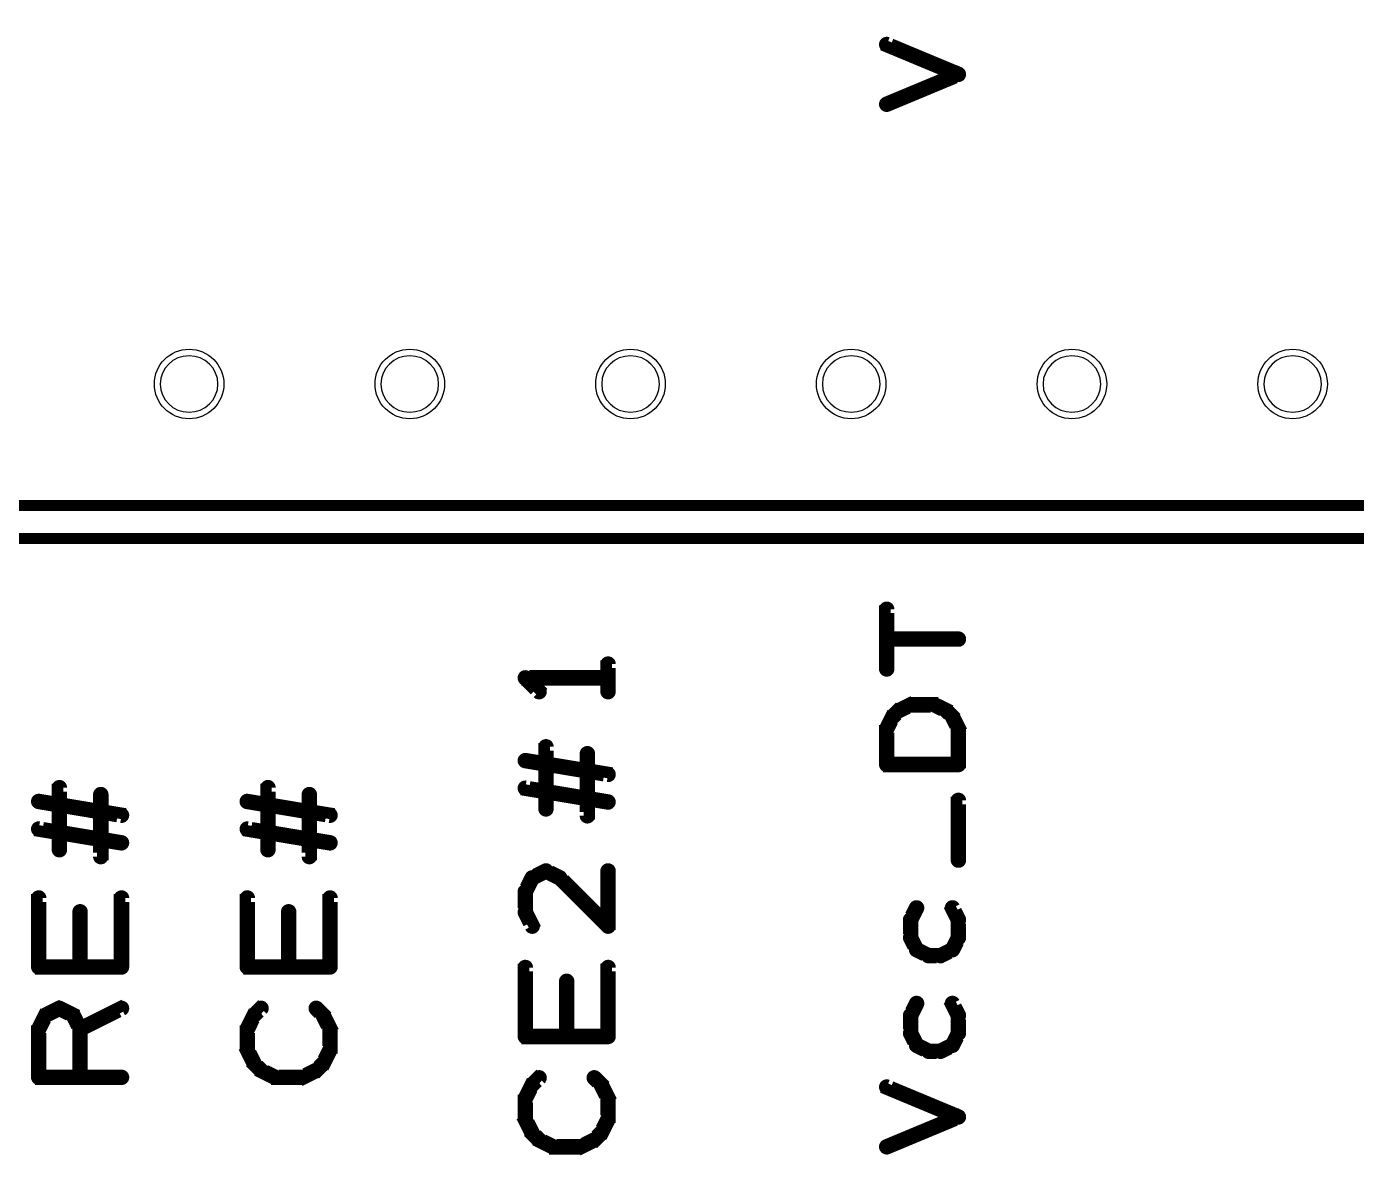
# Model space of a CAD drawing. Extents: x 1.5 to 98, y 12 to 104.4.
# Drawn here: x 51.47 to 66.77, y 34.27 to 47.29 of the extents above; entities that cross this region are included whole.
import ezdxf

# ---------------------------------------------------------------- set-up
doc = ezdxf.new("R2010")
doc.units = 0
doc.layers.get('0').update_dxf_attribs({"linetype": 'CONTINUOUS'})
for name, color, linetype in [('_DRILL', 251, 'CONTINUOUS'), ('BOTTOM_SOLDER_MASK', 6, 'CONTINUOUS'), ('DOCUMENTATION1', 3, 'CONTINUOUS'), ('TOP_SILKSCREEN', 1, 'CONTINUOUS'), ('TOP_SOLDER_MASK', 2, 'CONTINUOUS')]:
    doc.layers.add(name, color=color, linetype=linetype)

# ---------------------------------------------------------------- blocks, each defined once
blk = doc.blocks.new('STYLE1')
at = {"const_width": 0.6}
blk.add_lwpolyline([(-0.3, 0, 1), (0.3, 0, 1)], format="xyb", close=True, dxfattribs=at)
blk = doc.blocks.new('_HOLE')
blk.add_circle((0, 0), 0.5)

msp = doc.modelspace()

# ---------------------------------------------------------------- linework, layer by layer
at = {"layer": 'DOCUMENTATION1', "color": 94}
msp.add_lwpolyline([(95.5675, 41.402, 0.127, 0.127, 0), (33.9725, 41.402, 0, 0, 0), (33.9725, 41.402, 0.0635, 0.0635, 0), (33.9725, 41.4338, 0.0635, 0.0635, 1), (33.9725, 41.3702, 0, 0, 0), (33.9407, 41.402, 0.0635, 0.0635, 1), (34.0043, 41.402, 0, 0, 0), (33.9725, 41.402, 0, 0, 0), (33.9725, 41.402, 0.127, 0.127, 0), (33.9725, 60.198, 0.127, 0.127, 0), (33.9725, 60.198, 0, 0, 0), (33.9725, 60.198, 0.0635, 0.0635, 0), (34.0043, 60.198, 0.0635, 0.0635, 1), (33.9407, 60.198, 0, 0, 0), (33.9725, 60.2298, 0.0635, 0.0635, 1), (33.9725, 60.1662, 0, 0, 0), (33.9725, 60.198, 0, 0, 0), (33.9725, 60.198, 0.127, 0.127, 0), (95.5675, 60.198, 0, 0, 0)], format="xyseb", dxfattribs=at)
at = {"layer": 'TOP_SILKSCREEN', "color": 135}
for points in [[(62.1766, 46.7027, 0.0889, 0.0889, 1), (62.2108, 46.7849, 0, 0, 0), (62.1937, 46.7438, 0, 0, 0), (62.1937, 46.7438, 0.1778, 0.1778, 0), (61.3687, 47.0875, 0.1778, 0.1778, 0), (61.3687, 47.0875, 0, 0, 0), (61.3687, 47.0875, 0.0889, 0.0889, 0), (61.3858, 47.1286, 0.0889, 0.0889, 1), (61.3516, 47.0464, 0, 0, 0)], [(61.3516, 46.4411, 0.0889, 0.0889, 1), (61.3858, 46.3589, 0, 0, 0), (61.3687, 46.4, 0, 0, 0), (61.3687, 46.4, 0.1778, 0.1778, 0), (62.1937, 46.7438, 0.1778, 0.1778, 0), (62.1937, 46.7438, 0, 0, 0), (62.1937, 46.7438, 0.0889, 0.0889, 0), (62.2108, 46.7027, 0.0889, 0.0889, 1), (62.1766, 46.7849, 0, 0, 0)], [(95.1865, 41.783, 0.127, 0.127, 0), (34.3535, 41.783, 0, 0, 0)], [(61.3242, 39.9, 0.0889, 0.0889, 1), (61.4132, 39.9, 0, 0, 0), (61.3687, 39.9, 0, 0, 0), (61.3687, 39.9, 0.1778, 0.1778, 0), (61.3687, 40.5875, 0.1778, 0.1778, 0), (61.3687, 40.5875, 0, 0, 0), (61.3687, 40.5875, 0.0889, 0.0889, 0), (61.4132, 40.5875, 0.0889, 0.0889, 1), (61.3242, 40.5875, 0, 0, 0)], [(62.1937, 40.1993, 0.0889, 0.0889, 1), (62.1937, 40.2883, 0, 0, 0), (62.1937, 40.2438, 0, 0, 0), (62.1937, 40.2438, 0.1778, 0.1778, 0), (61.3687, 40.2438, 0.1778, 0.1778, 0), (61.3687, 40.2438, 0, 0, 0), (61.3687, 40.2438, 0.0889, 0.0889, 0), (61.3687, 40.2883, 0.0889, 0.0889, 1), (61.3687, 40.1993, 0, 0, 0)], [(58.1174, 39.6388, 0.0889, 0.0889, 1), (58.2064, 39.6388, 0, 0, 0), (58.1619, 39.6388, 0, 0, 0), (58.1619, 39.6388, 0.1778, 0.1778, 0), (58.1619, 39.9563, 0.1778, 0.1778, 0), (58.1619, 39.9563, 0, 0, 0), (58.1619, 39.9563, 0.0889, 0.0889, 0), (58.2064, 39.9563, 0.0889, 0.0889, 1), (58.1174, 39.9563, 0, 0, 0)], [(58.1619, 39.753, 0.0889, 0.0889, 1), (58.1619, 39.842, 0, 0, 0), (58.1619, 39.7975, 0, 0, 0), (58.1619, 39.7975, 0.1778, 0.1778, 0), (57.2094, 39.7975, 0.1778, 0.1778, 0), (57.2094, 39.7975, 0, 0, 0), (57.2094, 39.7975, 0.0889, 0.0889, 0), (57.2094, 39.842, 0.0889, 0.0889, 1), (57.2094, 39.753, 0, 0, 0)], [(57.2409, 39.829, 0.0889, 0.0889, 1), (57.1779, 39.766, 0, 0, 0), (57.2094, 39.7975, 0, 0, 0), (57.2094, 39.7975, 0.1778, 0.1778, 0), (57.3681, 39.6388, 0.1778, 0.1778, 0), (57.3681, 39.6388, 0, 0, 0), (57.3681, 39.6388, 0.0889, 0.0889, 0), (57.3366, 39.6073, 0.0889, 0.0889, 1), (57.3996, 39.6703, 0, 0, 0)], [(61.406, 39.3815, 0.0889, 0.0889, 1), (61.469, 39.3185, 0, 0, 0), (61.4375, 39.35, 0, 0, 0), (61.4375, 39.35, 0.1778, 0.1778, 0), (61.5062, 39.4188, 0.1778, 0.1778, 0), (61.5062, 39.4188, 0, 0, 0), (61.5062, 39.4188, 0.0889, 0.0889, 0), (61.5377, 39.3873, 0.0889, 0.0889, 1), (61.4747, 39.4503, 0, 0, 0)], [(61.4863, 39.4586, 0.0889, 0.0889, 1), (61.5261, 39.379, 0, 0, 0), (61.5062, 39.4188, 0, 0, 0), (61.5062, 39.4188, 0.1778, 0.1778, 0), (61.6437, 39.4875, 0.1778, 0.1778, 0), (61.6437, 39.4875, 0, 0, 0), (61.6437, 39.4875, 0.0889, 0.0889, 0), (61.6636, 39.4477, 0.0889, 0.0889, 1), (61.6238, 39.5273, 0, 0, 0)], [(61.6437, 39.532, 0.0889, 0.0889, 1), (61.6437, 39.443, 0, 0, 0), (61.6437, 39.4875, 0, 0, 0), (61.6437, 39.4875, 0.1778, 0.1778, 0), (61.9187, 39.4875, 0.1778, 0.1778, 0), (61.9187, 39.4875, 0, 0, 0), (61.9187, 39.4875, 0.0889, 0.0889, 0), (61.9187, 39.443, 0.0889, 0.0889, 1), (61.9187, 39.532, 0, 0, 0)], [(61.9386, 39.5273, 0.0889, 0.0889, 1), (61.8988, 39.4477, 0, 0, 0), (61.9187, 39.4875, 0, 0, 0), (61.9187, 39.4875, 0.1778, 0.1778, 0), (62.0562, 39.4188, 0.1778, 0.1778, 0), (62.0562, 39.4188, 0, 0, 0), (62.0562, 39.4188, 0.0889, 0.0889, 0), (62.0363, 39.379, 0.0889, 0.0889, 1), (62.0761, 39.4586, 0, 0, 0)], [(62.0877, 39.4503, 0.0889, 0.0889, 1), (62.0247, 39.3873, 0, 0, 0), (62.0562, 39.4188, 0, 0, 0), (62.0562, 39.4188, 0.1778, 0.1778, 0), (62.125, 39.35, 0.1778, 0.1778, 0), (62.125, 39.35, 0, 0, 0), (62.125, 39.35, 0.0889, 0.0889, 0), (62.0935, 39.3185, 0.0889, 0.0889, 1), (62.1565, 39.3815, 0, 0, 0)], [(61.3289, 39.2324, 0.0889, 0.0889, 1), (61.4085, 39.1926, 0, 0, 0), (61.3687, 39.2125, 0, 0, 0), (61.3687, 39.2125, 0.1778, 0.1778, 0), (61.4375, 39.35, 0.1778, 0.1778, 0), (61.4375, 39.35, 0, 0, 0), (61.4375, 39.35, 0.0889, 0.0889, 0), (61.4773, 39.3301, 0.0889, 0.0889, 1), (61.3977, 39.3699, 0, 0, 0)], [(61.3242, 38.8, 0.0889, 0.0889, 1), (61.4132, 38.8, 0, 0, 0), (61.3687, 38.8, 0, 0, 0), (61.3687, 38.8, 0.1778, 0.1778, 0), (61.3687, 39.2125, 0.1778, 0.1778, 0), (61.3687, 39.2125, 0, 0, 0), (61.3687, 39.2125, 0.0889, 0.0889, 0), (61.4132, 39.2125, 0.0889, 0.0889, 1), (61.3242, 39.2125, 0, 0, 0)], [(62.1648, 39.3699, 0.0889, 0.0889, 1), (62.0852, 39.3301, 0, 0, 0), (62.125, 39.35, 0, 0, 0), (62.125, 39.35, 0.1778, 0.1778, 0), (62.1937, 39.2125, 0.1778, 0.1778, 0), (62.1937, 39.2125, 0, 0, 0), (62.1937, 39.2125, 0.0889, 0.0889, 0), (62.1539, 39.1926, 0.0889, 0.0889, 1), (62.2335, 39.2324, 0, 0, 0)], [(62.2382, 39.2125, 0.0889, 0.0889, 1), (62.1492, 39.2125, 0, 0, 0), (62.1937, 39.2125, 0, 0, 0), (62.1937, 39.2125, 0.1778, 0.1778, 0), (62.1937, 38.8, 0.1778, 0.1778, 0), (62.1937, 38.8, 0, 0, 0), (62.1937, 38.8, 0.0889, 0.0889, 0), (62.1492, 38.8, 0.0889, 0.0889, 1), (62.2382, 38.8, 0, 0, 0)], [(57.403, 38.2894, 0.0889, 0.0889, 1), (57.492, 38.2894, 0, 0, 0), (57.4475, 38.2894, 0, 0, 0), (57.4475, 38.2894, 0.1778, 0.1778, 0), (57.4475, 39.0038, 0.1778, 0.1778, 0), (57.4475, 39.0038, 0, 0, 0), (57.4475, 39.0038, 0.0889, 0.0889, 0), (57.492, 39.0038, 0.0889, 0.0889, 1), (57.403, 39.0038, 0, 0, 0)], [(57.9682, 38.9244, 0.0889, 0.0889, 1), (57.8792, 38.9244, 0, 0, 0), (57.9237, 38.9244, 0, 0, 0), (57.9237, 38.9244, 0.1778, 0.1778, 0), (57.9237, 38.21, 0.1778, 0.1778, 0), (57.9237, 38.21, 0, 0, 0), (57.9237, 38.21, 0.0889, 0.0889, 0), (57.8792, 38.21, 0.0889, 0.0889, 1), (57.9682, 38.21, 0, 0, 0)], [(57.2167, 38.8889, 0.0889, 0.0889, 1), (57.2021, 38.8011, 0, 0, 0), (57.2094, 38.845, 0, 0, 0), (57.2094, 38.845, 0.1778, 0.1778, 0), (58.1619, 38.6863, 0.1778, 0.1778, 0), (58.1619, 38.6863, 0, 0, 0), (58.1619, 38.6863, 0.0889, 0.0889, 0), (58.1546, 38.6424, 0.0889, 0.0889, 1), (58.1692, 38.7302, 0, 0, 0)], [(62.1937, 38.7555, 0.0889, 0.0889, 1), (62.1937, 38.8445, 0, 0, 0), (62.1937, 38.8, 0, 0, 0), (62.1937, 38.8, 0.1778, 0.1778, 0), (61.3687, 38.8, 0.1778, 0.1778, 0), (61.3687, 38.8, 0, 0, 0), (61.3687, 38.8, 0.0889, 0.0889, 0), (61.3687, 38.8445, 0.0889, 0.0889, 1), (61.3687, 38.7555, 0, 0, 0)], [(51.803, 37.8194, 0.0889, 0.0889, 1), (51.892, 37.8194, 0, 0, 0), (51.8475, 37.8194, 0, 0, 0), (51.8475, 37.8194, 0.1778, 0.1778, 0), (51.8475, 38.5338, 0.1778, 0.1778, 0), (51.8475, 38.5338, 0, 0, 0), (51.8475, 38.5338, 0.0889, 0.0889, 0), (51.892, 38.5338, 0.0889, 0.0889, 1), (51.803, 38.5338, 0, 0, 0)], [(52.3682, 38.4544, 0.0889, 0.0889, 1), (52.2792, 38.4544, 0, 0, 0), (52.3237, 38.4544, 0, 0, 0), (52.3237, 38.4544, 0.1778, 0.1778, 0), (52.3237, 37.74, 0.1778, 0.1778, 0), (52.3237, 37.74, 0, 0, 0), (52.3237, 37.74, 0.0889, 0.0889, 0), (52.2792, 37.74, 0.0889, 0.0889, 1), (52.3682, 37.74, 0, 0, 0)], [(54.203, 37.8194, 0.0889, 0.0889, 1), (54.292, 37.8194, 0, 0, 0), (54.2475, 37.8194, 0, 0, 0), (54.2475, 37.8194, 0.1778, 0.1778, 0), (54.2475, 38.5338, 0.1778, 0.1778, 0), (54.2475, 38.5338, 0, 0, 0), (54.2475, 38.5338, 0.0889, 0.0889, 0), (54.292, 38.5338, 0.0889, 0.0889, 1), (54.203, 38.5338, 0, 0, 0)], [(54.7682, 38.4544, 0.0889, 0.0889, 1), (54.6792, 38.4544, 0, 0, 0), (54.7237, 38.4544, 0, 0, 0), (54.7237, 38.4544, 0.1778, 0.1778, 0), (54.7237, 37.74, 0.1778, 0.1778, 0), (54.7237, 37.74, 0, 0, 0), (54.7237, 37.74, 0.0889, 0.0889, 0), (54.6792, 37.74, 0.0889, 0.0889, 1), (54.7682, 37.74, 0, 0, 0)], [(58.1546, 38.3249, 0.0889, 0.0889, 1), (58.1692, 38.4127, 0, 0, 0), (58.1619, 38.3688, 0, 0, 0), (58.1619, 38.3688, 0.1778, 0.1778, 0), (57.2094, 38.5275, 0.1778, 0.1778, 0), (57.2094, 38.5275, 0, 0, 0), (57.2094, 38.5275, 0.0889, 0.0889, 0), (57.2167, 38.5714, 0.0889, 0.0889, 1), (57.2021, 38.4836, 0, 0, 0)], [(51.6167, 38.4189, 0.0889, 0.0889, 1), (51.6021, 38.3311, 0, 0, 0), (51.6094, 38.375, 0, 0, 0), (51.6094, 38.375, 0.1778, 0.1778, 0), (52.5619, 38.2163, 0.1778, 0.1778, 0), (52.5619, 38.2163, 0, 0, 0), (52.5619, 38.2163, 0.0889, 0.0889, 0), (52.5546, 38.1724, 0.0889, 0.0889, 1), (52.5692, 38.2602, 0, 0, 0)], [(54.0167, 38.4189, 0.0889, 0.0889, 1), (54.0021, 38.3311, 0, 0, 0), (54.0094, 38.375, 0, 0, 0), (54.0094, 38.375, 0.1778, 0.1778, 0), (54.9619, 38.2163, 0.1778, 0.1778, 0), (54.9619, 38.2163, 0, 0, 0), (54.9619, 38.2163, 0.0889, 0.0889, 0), (54.9546, 38.1724, 0.0889, 0.0889, 1), (54.9692, 38.2602, 0, 0, 0)], [(62.1492, 37.7, 0.0889, 0.0889, 1), (62.2382, 37.7, 0, 0, 0), (62.1937, 37.7, 0, 0, 0), (62.1937, 37.7, 0.1778, 0.1778, 0), (62.1937, 38.3875, 0.1778, 0.1778, 0), (62.1937, 38.3875, 0, 0, 0), (62.1937, 38.3875, 0.0889, 0.0889, 0), (62.2382, 38.3875, 0.0889, 0.0889, 1), (62.1492, 38.3875, 0, 0, 0)], [(52.5546, 37.8549, 0.0889, 0.0889, 1), (52.5692, 37.9427, 0, 0, 0), (52.5619, 37.8988, 0, 0, 0), (52.5619, 37.8988, 0.1778, 0.1778, 0), (51.6094, 38.0575, 0.1778, 0.1778, 0), (51.6094, 38.0575, 0, 0, 0), (51.6094, 38.0575, 0.0889, 0.0889, 0), (51.6167, 38.1014, 0.0889, 0.0889, 1), (51.6021, 38.0136, 0, 0, 0)], [(54.9546, 37.8549, 0.0889, 0.0889, 1), (54.9692, 37.9427, 0, 0, 0), (54.9619, 37.8988, 0, 0, 0), (54.9619, 37.8988, 0.1778, 0.1778, 0), (54.0094, 38.0575, 0.1778, 0.1778, 0), (54.0094, 38.0575, 0, 0, 0), (54.0094, 38.0575, 0.0889, 0.0889, 0), (54.0167, 38.1014, 0.0889, 0.0889, 1), (54.0021, 38.0136, 0, 0, 0)], [(57.4674, 37.5352, 0.0889, 0.0889, 1), (57.4276, 37.6148, 0, 0, 0), (57.4475, 37.575, 0, 0, 0), (57.4475, 37.575, 0.1778, 0.1778, 0), (57.2887, 37.4956, 0.1778, 0.1778, 0), (57.2887, 37.4956, 0, 0, 0), (57.2887, 37.4956, 0.0889, 0.0889, 0), (57.2688, 37.5354, 0.0889, 0.0889, 1), (57.3086, 37.4558, 0, 0, 0)], [(57.5863, 37.4558, 0.0889, 0.0889, 1), (57.6261, 37.5354, 0, 0, 0), (57.6062, 37.4956, 0, 0, 0), (57.6062, 37.4956, 0.1778, 0.1778, 0), (57.4475, 37.575, 0.1778, 0.1778, 0), (57.4475, 37.575, 0, 0, 0), (57.4475, 37.575, 0.0889, 0.0889, 0), (57.4674, 37.6148, 0.0889, 0.0889, 1), (57.4276, 37.5352, 0, 0, 0)], [(58.2064, 37.575, 0.0889, 0.0889, 1), (58.1174, 37.575, 0, 0, 0), (58.1619, 37.575, 0, 0, 0), (58.1619, 37.575, 0.1778, 0.1778, 0), (58.1619, 36.94, 0.1778, 0.1778, 0), (58.1619, 36.94, 0, 0, 0), (58.1619, 36.94, 0.0889, 0.0889, 0), (58.1174, 36.94, 0.0889, 0.0889, 1), (58.2064, 36.94, 0, 0, 0)], [(57.3285, 37.4757, 0.0889, 0.0889, 1), (57.2489, 37.5155, 0, 0, 0), (57.2887, 37.4956, 0, 0, 0), (57.2887, 37.4956, 0.1778, 0.1778, 0), (57.2094, 37.3369, 0.1778, 0.1778, 0), (57.2094, 37.3369, 0, 0, 0), (57.2094, 37.3369, 0.0889, 0.0889, 0), (57.1696, 37.3568, 0.0889, 0.0889, 1), (57.2492, 37.317, 0, 0, 0)], [(58.1304, 36.9085, 0.0889, 0.0889, 1), (58.1934, 36.9715, 0, 0, 0), (58.1619, 36.94, 0, 0, 0), (58.1619, 36.94, 0.1778, 0.1778, 0), (57.6062, 37.4956, 0.1778, 0.1778, 0), (57.6062, 37.4956, 0, 0, 0), (57.6062, 37.4956, 0.0889, 0.0889, 0), (57.6377, 37.5271, 0.0889, 0.0889, 1), (57.5747, 37.4641, 0, 0, 0)], [(51.5649, 36.47, 0.0889, 0.0889, 1), (51.6539, 36.47, 0, 0, 0), (51.6094, 36.47, 0, 0, 0), (51.6094, 36.47, 0.1778, 0.1778, 0), (51.6094, 37.2638, 0.1778, 0.1778, 0), (51.6094, 37.2638, 0, 0, 0), (51.6094, 37.2638, 0.0889, 0.0889, 0), (51.6539, 37.2638, 0.0889, 0.0889, 1), (51.5649, 37.2638, 0, 0, 0)], [(52.5174, 36.47, 0.0889, 0.0889, 1), (52.6064, 36.47, 0, 0, 0), (52.5619, 36.47, 0, 0, 0), (52.5619, 36.47, 0.1778, 0.1778, 0), (52.5619, 37.2638, 0.1778, 0.1778, 0), (52.5619, 37.2638, 0, 0, 0), (52.5619, 37.2638, 0.0889, 0.0889, 0), (52.6064, 37.2638, 0.0889, 0.0889, 1), (52.5174, 37.2638, 0, 0, 0)], [(53.9649, 36.47, 0.0889, 0.0889, 1), (54.0539, 36.47, 0, 0, 0), (54.0094, 36.47, 0, 0, 0), (54.0094, 36.47, 0.1778, 0.1778, 0), (54.0094, 37.2638, 0.1778, 0.1778, 0), (54.0094, 37.2638, 0, 0, 0), (54.0094, 37.2638, 0.0889, 0.0889, 0), (54.0539, 37.2638, 0.0889, 0.0889, 1), (53.9649, 37.2638, 0, 0, 0)], [(54.9174, 36.47, 0.0889, 0.0889, 1), (55.0064, 36.47, 0, 0, 0), (54.9619, 36.47, 0, 0, 0), (54.9619, 36.47, 0.1778, 0.1778, 0), (54.9619, 37.2638, 0.1778, 0.1778, 0), (54.9619, 37.2638, 0, 0, 0), (54.9619, 37.2638, 0.0889, 0.0889, 0), (55.0064, 37.2638, 0.0889, 0.0889, 1), (54.9174, 37.2638, 0, 0, 0)], [(57.2539, 37.3369, 0.0889, 0.0889, 1), (57.1649, 37.3369, 0, 0, 0), (57.2094, 37.3369, 0, 0, 0), (57.2094, 37.3369, 0.1778, 0.1778, 0), (57.2094, 37.0988, 0.1778, 0.1778, 0), (57.2094, 37.0988, 0, 0, 0), (57.2094, 37.0988, 0.0889, 0.0889, 0), (57.1649, 37.0988, 0.0889, 0.0889, 1), (57.2539, 37.0988, 0, 0, 0)], [(52.1301, 37.105, 0.0889, 0.0889, 1), (52.0411, 37.105, 0, 0, 0), (52.0856, 37.105, 0, 0, 0), (52.0856, 37.105, 0.1778, 0.1778, 0), (52.0856, 36.47, 0.1778, 0.1778, 0), (52.0856, 36.47, 0, 0, 0), (52.0856, 36.47, 0.0889, 0.0889, 0), (52.0411, 36.47, 0.0889, 0.0889, 1), (52.1301, 36.47, 0, 0, 0)], [(54.5301, 37.105, 0.0889, 0.0889, 1), (54.4411, 37.105, 0, 0, 0), (54.4856, 37.105, 0, 0, 0), (54.4856, 37.105, 0.1778, 0.1778, 0), (54.4856, 36.47, 0.1778, 0.1778, 0), (54.4856, 36.47, 0, 0, 0), (54.4856, 36.47, 0.0889, 0.0889, 0), (54.4411, 36.47, 0.0889, 0.0889, 1), (54.5301, 36.47, 0, 0, 0)], [(57.2492, 37.1187, 0.0889, 0.0889, 1), (57.1696, 37.0789, 0, 0, 0), (57.2094, 37.0988, 0, 0, 0), (57.2094, 37.0988, 0.1778, 0.1778, 0), (57.2887, 36.94, 0.1778, 0.1778, 0), (57.2887, 36.94, 0, 0, 0), (57.2887, 36.94, 0.0889, 0.0889, 0), (57.2489, 36.9201, 0.0889, 0.0889, 1), (57.3285, 36.9599, 0, 0, 0)], [(61.7523, 37.1301, 0.0889, 0.0889, 1), (61.6727, 37.1699, 0, 0, 0), (61.7125, 37.15, 0, 0, 0), (61.7125, 37.15, 0.1778, 0.1778, 0), (61.6437, 37.0125, 0.1778, 0.1778, 0), (61.6437, 37.0125, 0, 0, 0), (61.6437, 37.0125, 0.0889, 0.0889, 0), (61.6039, 37.0324, 0.0889, 0.0889, 1), (61.6835, 36.9926, 0, 0, 0)], [(62.1539, 36.9926, 0.0889, 0.0889, 1), (62.2335, 37.0324, 0, 0, 0), (62.1937, 37.0125, 0, 0, 0), (62.1937, 37.0125, 0.1778, 0.1778, 0), (62.125, 37.15, 0.1778, 0.1778, 0), (62.125, 37.15, 0, 0, 0), (62.125, 37.15, 0.0889, 0.0889, 0), (62.1648, 37.1699, 0.0889, 0.0889, 1), (62.0852, 37.1301, 0, 0, 0)], [(61.6882, 37.0125, 0.0889, 0.0889, 1), (61.5992, 37.0125, 0, 0, 0), (61.6437, 37.0125, 0, 0, 0), (61.6437, 37.0125, 0.1778, 0.1778, 0), (61.6437, 36.8063, 0.1778, 0.1778, 0), (61.6437, 36.8063, 0, 0, 0), (61.6437, 36.8063, 0.0889, 0.0889, 0), (61.5992, 36.8063, 0.0889, 0.0889, 1), (61.6882, 36.8063, 0, 0, 0)], [(62.1492, 36.8063, 0.0889, 0.0889, 1), (62.2382, 36.8063, 0, 0, 0), (62.1937, 36.8063, 0, 0, 0), (62.1937, 36.8063, 0.1778, 0.1778, 0), (62.1937, 37.0125, 0.1778, 0.1778, 0), (62.1937, 37.0125, 0, 0, 0), (62.1937, 37.0125, 0.0889, 0.0889, 0), (62.2382, 37.0125, 0.0889, 0.0889, 1), (62.1492, 37.0125, 0, 0, 0)], [(61.6835, 36.8262, 0.0889, 0.0889, 1), (61.6039, 36.7864, 0, 0, 0), (61.6437, 36.8063, 0, 0, 0), (61.6437, 36.8063, 0.1778, 0.1778, 0), (61.7125, 36.6688, 0.1778, 0.1778, 0), (61.7125, 36.6688, 0, 0, 0), (61.7125, 36.6688, 0.0889, 0.0889, 0), (61.6727, 36.6489, 0.0889, 0.0889, 1), (61.7523, 36.6887, 0, 0, 0)], [(62.0852, 36.6887, 0.0889, 0.0889, 1), (62.1648, 36.6489, 0, 0, 0), (62.125, 36.6688, 0, 0, 0), (62.125, 36.6688, 0.1778, 0.1778, 0), (62.1937, 36.8063, 0.1778, 0.1778, 0), (62.1937, 36.8063, 0, 0, 0), (62.1937, 36.8063, 0.0889, 0.0889, 0), (62.2335, 36.7864, 0.0889, 0.0889, 1), (62.1539, 36.8262, 0, 0, 0)], [(61.7324, 36.7086, 0.0889, 0.0889, 1), (61.6926, 36.629, 0, 0, 0), (61.7125, 36.6688, 0, 0, 0), (61.7125, 36.6688, 0.1778, 0.1778, 0), (61.85, 36.6, 0.1778, 0.1778, 0), (61.85, 36.6, 0, 0, 0), (61.85, 36.6, 0.0889, 0.0889, 0), (61.8301, 36.5602, 0.0889, 0.0889, 1), (61.8699, 36.6398, 0, 0, 0)], [(61.85, 36.6445, 0.0889, 0.0889, 1), (61.85, 36.5555, 0, 0, 0), (61.85, 36.6, 0, 0, 0), (61.85, 36.6, 0.1778, 0.1778, 0), (61.9875, 36.6, 0.1778, 0.1778, 0), (61.9875, 36.6, 0, 0, 0), (61.9875, 36.6, 0.0889, 0.0889, 0), (61.9875, 36.5555, 0.0889, 0.0889, 1), (61.9875, 36.6445, 0, 0, 0)], [(61.9676, 36.6398, 0.0889, 0.0889, 1), (62.0074, 36.5602, 0, 0, 0), (61.9875, 36.6, 0, 0, 0), (61.9875, 36.6, 0.1778, 0.1778, 0), (62.125, 36.6688, 0.1778, 0.1778, 0), (62.125, 36.6688, 0, 0, 0), (62.125, 36.6688, 0.0889, 0.0889, 0), (62.1449, 36.629, 0.0889, 0.0889, 1), (62.1051, 36.7086, 0, 0, 0)], [(52.5619, 36.4255, 0.0889, 0.0889, 1), (52.5619, 36.5145, 0, 0, 0), (52.5619, 36.47, 0, 0, 0), (52.5619, 36.47, 0.1778, 0.1778, 0), (51.6094, 36.47, 0.1778, 0.1778, 0), (51.6094, 36.47, 0, 0, 0), (51.6094, 36.47, 0.0889, 0.0889, 0), (51.6094, 36.5145, 0.0889, 0.0889, 1), (51.6094, 36.4255, 0, 0, 0)], [(54.9619, 36.4255, 0.0889, 0.0889, 1), (54.9619, 36.5145, 0, 0, 0), (54.9619, 36.47, 0, 0, 0), (54.9619, 36.47, 0.1778, 0.1778, 0), (54.0094, 36.47, 0.1778, 0.1778, 0), (54.0094, 36.47, 0, 0, 0), (54.0094, 36.47, 0.0889, 0.0889, 0), (54.0094, 36.5145, 0.0889, 0.0889, 1), (54.0094, 36.4255, 0, 0, 0)], [(57.1649, 35.67, 0.0889, 0.0889, 1), (57.2539, 35.67, 0, 0, 0), (57.2094, 35.67, 0, 0, 0), (57.2094, 35.67, 0.1778, 0.1778, 0), (57.2094, 36.4638, 0.1778, 0.1778, 0), (57.2094, 36.4638, 0, 0, 0), (57.2094, 36.4638, 0.0889, 0.0889, 0), (57.2539, 36.4638, 0.0889, 0.0889, 1), (57.1649, 36.4638, 0, 0, 0)], [(58.1174, 35.67, 0.0889, 0.0889, 1), (58.2064, 35.67, 0, 0, 0), (58.1619, 35.67, 0, 0, 0), (58.1619, 35.67, 0.1778, 0.1778, 0), (58.1619, 36.4638, 0.1778, 0.1778, 0), (58.1619, 36.4638, 0, 0, 0), (58.1619, 36.4638, 0.0889, 0.0889, 0), (58.2064, 36.4638, 0.0889, 0.0889, 1), (58.1174, 36.4638, 0, 0, 0)], [(57.7301, 36.305, 0.0889, 0.0889, 1), (57.6411, 36.305, 0, 0, 0), (57.6856, 36.305, 0, 0, 0), (57.6856, 36.305, 0.1778, 0.1778, 0), (57.6856, 35.67, 0.1778, 0.1778, 0), (57.6856, 35.67, 0, 0, 0), (57.6856, 35.67, 0.0889, 0.0889, 0), (57.6411, 35.67, 0.0889, 0.0889, 1), (57.7301, 35.67, 0, 0, 0)], [(51.6688, 35.9542, 0.0889, 0.0889, 1), (51.7086, 35.8746, 0, 0, 0), (51.6887, 35.9144, 0, 0, 0), (51.6887, 35.9144, 0.1778, 0.1778, 0), (51.8475, 35.9938, 0.1778, 0.1778, 0), (51.8475, 35.9938, 0, 0, 0), (51.8475, 35.9938, 0.0889, 0.0889, 0), (51.8674, 35.954, 0.0889, 0.0889, 1), (51.8276, 36.0336, 0, 0, 0)], [(51.8674, 36.0336, 0.0889, 0.0889, 1), (51.8276, 35.954, 0, 0, 0), (51.8475, 35.9938, 0, 0, 0), (51.8475, 35.9938, 0.1778, 0.1778, 0), (52.0062, 35.9144, 0.1778, 0.1778, 0), (52.0062, 35.9144, 0, 0, 0), (52.0062, 35.9144, 0.0889, 0.0889, 0), (51.9863, 35.8746, 0.0889, 0.0889, 1), (52.0261, 35.9542, 0, 0, 0)], [(52.0657, 35.7954, 0.0889, 0.0889, 1), (52.1055, 35.7158, 0, 0, 0), (52.0856, 35.7556, 0, 0, 0), (52.0856, 35.7556, 0.1778, 0.1778, 0), (52.5619, 35.9938, 0.1778, 0.1778, 0), (52.5619, 35.9938, 0, 0, 0), (52.5619, 35.9938, 0.0889, 0.0889, 0), (52.5818, 35.954, 0.0889, 0.0889, 1), (52.542, 36.0336, 0, 0, 0)], [(54.0572, 35.9459, 0.0889, 0.0889, 1), (54.1202, 35.8829, 0, 0, 0), (54.0887, 35.9144, 0, 0, 0), (54.0887, 35.9144, 0.1778, 0.1778, 0), (54.1681, 35.9938, 0.1778, 0.1778, 0), (54.1681, 35.9938, 0, 0, 0), (54.1681, 35.9938, 0.0889, 0.0889, 0), (54.1996, 35.9623, 0.0889, 0.0889, 1), (54.1366, 36.0253, 0, 0, 0)], [(54.8346, 36.0253, 0.0889, 0.0889, 1), (54.7716, 35.9623, 0, 0, 0), (54.8031, 35.9938, 0, 0, 0), (54.8031, 35.9938, 0.1778, 0.1778, 0), (54.8825, 35.9144, 0.1778, 0.1778, 0), (54.8825, 35.9144, 0, 0, 0), (54.8825, 35.9144, 0.0889, 0.0889, 0), (54.851, 35.8829, 0.0889, 0.0889, 1), (54.914, 35.9459, 0, 0, 0)], [(61.7523, 36.0301, 0.0889, 0.0889, 1), (61.6727, 36.0699, 0, 0, 0), (61.7125, 36.05, 0, 0, 0), (61.7125, 36.05, 0.1778, 0.1778, 0), (61.6437, 35.9125, 0.1778, 0.1778, 0), (61.6437, 35.9125, 0, 0, 0), (61.6437, 35.9125, 0.0889, 0.0889, 0), (61.6039, 35.9324, 0.0889, 0.0889, 1), (61.6835, 35.8926, 0, 0, 0)], [(62.1539, 35.8926, 0.0889, 0.0889, 1), (62.2335, 35.9324, 0, 0, 0), (62.1937, 35.9125, 0, 0, 0), (62.1937, 35.9125, 0.1778, 0.1778, 0), (62.125, 36.05, 0.1778, 0.1778, 0), (62.125, 36.05, 0, 0, 0), (62.125, 36.05, 0.0889, 0.0889, 0), (62.1648, 36.0699, 0.0889, 0.0889, 1), (62.0852, 36.0301, 0, 0, 0)], [(51.5696, 35.7755, 0.0889, 0.0889, 1), (51.6492, 35.7357, 0, 0, 0), (51.6094, 35.7556, 0, 0, 0), (51.6094, 35.7556, 0.1778, 0.1778, 0), (51.6887, 35.9144, 0.1778, 0.1778, 0), (51.6887, 35.9144, 0, 0, 0), (51.6887, 35.9144, 0.0889, 0.0889, 0), (51.7285, 35.8945, 0.0889, 0.0889, 1), (51.6489, 35.9343, 0, 0, 0)], [(52.046, 35.9343, 0.0889, 0.0889, 1), (51.9664, 35.8945, 0, 0, 0), (52.0062, 35.9144, 0, 0, 0), (52.0062, 35.9144, 0.1778, 0.1778, 0), (52.0856, 35.7556, 0.1778, 0.1778, 0), (52.0856, 35.7556, 0, 0, 0), (52.0856, 35.7556, 0.0889, 0.0889, 0), (52.0458, 35.7357, 0.0889, 0.0889, 1), (52.1254, 35.7755, 0, 0, 0)], [(53.9696, 35.7755, 0.0889, 0.0889, 1), (54.0492, 35.7357, 0, 0, 0), (54.0094, 35.7556, 0, 0, 0), (54.0094, 35.7556, 0.1778, 0.1778, 0), (54.0887, 35.9144, 0.1778, 0.1778, 0), (54.0887, 35.9144, 0, 0, 0), (54.0887, 35.9144, 0.0889, 0.0889, 0), (54.1285, 35.8945, 0.0889, 0.0889, 1), (54.0489, 35.9343, 0, 0, 0)], [(54.9223, 35.9343, 0.0889, 0.0889, 1), (54.8427, 35.8945, 0, 0, 0), (54.8825, 35.9144, 0, 0, 0), (54.8825, 35.9144, 0.1778, 0.1778, 0), (54.9619, 35.7556, 0.1778, 0.1778, 0), (54.9619, 35.7556, 0, 0, 0), (54.9619, 35.7556, 0.0889, 0.0889, 0), (54.9221, 35.7357, 0.0889, 0.0889, 1), (55.0017, 35.7755, 0, 0, 0)], [(61.6882, 35.9125, 0.0889, 0.0889, 1), (61.5992, 35.9125, 0, 0, 0), (61.6437, 35.9125, 0, 0, 0), (61.6437, 35.9125, 0.1778, 0.1778, 0), (61.6437, 35.7063, 0.1778, 0.1778, 0), (61.6437, 35.7063, 0, 0, 0), (61.6437, 35.7063, 0.0889, 0.0889, 0), (61.5992, 35.7063, 0.0889, 0.0889, 1), (61.6882, 35.7063, 0, 0, 0)], [(62.1492, 35.7063, 0.0889, 0.0889, 1), (62.2382, 35.7063, 0, 0, 0), (62.1937, 35.7063, 0, 0, 0), (62.1937, 35.7063, 0.1778, 0.1778, 0), (62.1937, 35.9125, 0.1778, 0.1778, 0), (62.1937, 35.9125, 0, 0, 0), (62.1937, 35.9125, 0.0889, 0.0889, 0), (62.2382, 35.9125, 0.0889, 0.0889, 1), (62.1492, 35.9125, 0, 0, 0)], [(51.5649, 35.2, 0.0889, 0.0889, 1), (51.6539, 35.2, 0, 0, 0), (51.6094, 35.2, 0, 0, 0), (51.6094, 35.2, 0.1778, 0.1778, 0), (51.6094, 35.7556, 0.1778, 0.1778, 0), (51.6094, 35.7556, 0, 0, 0), (51.6094, 35.7556, 0.0889, 0.0889, 0), (51.6539, 35.7556, 0.0889, 0.0889, 1), (51.5649, 35.7556, 0, 0, 0)], [(52.1301, 35.7556, 0.0889, 0.0889, 1), (52.0411, 35.7556, 0, 0, 0), (52.0856, 35.7556, 0, 0, 0), (52.0856, 35.7556, 0.1778, 0.1778, 0), (52.0856, 35.2, 0.1778, 0.1778, 0), (52.0856, 35.2, 0, 0, 0), (52.0856, 35.2, 0.0889, 0.0889, 0), (52.0411, 35.2, 0.0889, 0.0889, 1), (52.1301, 35.2, 0, 0, 0)], [(53.9649, 35.5175, 0.0889, 0.0889, 1), (54.0539, 35.5175, 0, 0, 0), (54.0094, 35.5175, 0, 0, 0), (54.0094, 35.5175, 0.1778, 0.1778, 0), (54.0094, 35.7556, 0.1778, 0.1778, 0), (54.0094, 35.7556, 0, 0, 0), (54.0094, 35.7556, 0.0889, 0.0889, 0), (54.0539, 35.7556, 0.0889, 0.0889, 1), (53.9649, 35.7556, 0, 0, 0)], [(55.0064, 35.7556, 0.0889, 0.0889, 1), (54.9174, 35.7556, 0, 0, 0), (54.9619, 35.7556, 0, 0, 0), (54.9619, 35.7556, 0.1778, 0.1778, 0), (54.9619, 35.5175, 0.1778, 0.1778, 0), (54.9619, 35.5175, 0, 0, 0), (54.9619, 35.5175, 0.0889, 0.0889, 0), (54.9174, 35.5175, 0.0889, 0.0889, 1), (55.0064, 35.5175, 0, 0, 0)], [(61.6835, 35.7262, 0.0889, 0.0889, 1), (61.6039, 35.6864, 0, 0, 0), (61.6437, 35.7063, 0, 0, 0), (61.6437, 35.7063, 0.1778, 0.1778, 0), (61.7125, 35.5688, 0.1778, 0.1778, 0), (61.7125, 35.5688, 0, 0, 0), (61.7125, 35.5688, 0.0889, 0.0889, 0), (61.6727, 35.5489, 0.0889, 0.0889, 1), (61.7523, 35.5887, 0, 0, 0)], [(62.0852, 35.5887, 0.0889, 0.0889, 1), (62.1648, 35.5489, 0, 0, 0), (62.125, 35.5688, 0, 0, 0), (62.125, 35.5688, 0.1778, 0.1778, 0), (62.1937, 35.7063, 0.1778, 0.1778, 0), (62.1937, 35.7063, 0, 0, 0), (62.1937, 35.7063, 0.0889, 0.0889, 0), (62.2335, 35.6864, 0.0889, 0.0889, 1), (62.1539, 35.7262, 0, 0, 0)], [(58.1619, 35.6255, 0.0889, 0.0889, 1), (58.1619, 35.7145, 0, 0, 0), (58.1619, 35.67, 0, 0, 0), (58.1619, 35.67, 0.1778, 0.1778, 0), (57.2094, 35.67, 0.1778, 0.1778, 0), (57.2094, 35.67, 0, 0, 0), (57.2094, 35.67, 0.0889, 0.0889, 0), (57.2094, 35.7145, 0.0889, 0.0889, 1), (57.2094, 35.6255, 0, 0, 0)], [(61.7324, 35.6086, 0.0889, 0.0889, 1), (61.6926, 35.529, 0, 0, 0), (61.7125, 35.5688, 0, 0, 0), (61.7125, 35.5688, 0.1778, 0.1778, 0), (61.85, 35.5, 0.1778, 0.1778, 0), (61.85, 35.5, 0, 0, 0), (61.85, 35.5, 0.0889, 0.0889, 0), (61.8301, 35.4602, 0.0889, 0.0889, 1), (61.8699, 35.5398, 0, 0, 0)], [(61.9676, 35.5398, 0.0889, 0.0889, 1), (62.0074, 35.4602, 0, 0, 0), (61.9875, 35.5, 0, 0, 0), (61.9875, 35.5, 0.1778, 0.1778, 0), (62.125, 35.5688, 0.1778, 0.1778, 0), (62.125, 35.5688, 0, 0, 0), (62.125, 35.5688, 0.0889, 0.0889, 0), (62.1449, 35.529, 0.0889, 0.0889, 1), (62.1051, 35.6086, 0, 0, 0)], [(54.0489, 35.3389, 0.0889, 0.0889, 1), (54.1285, 35.3787, 0, 0, 0), (54.0887, 35.3588, 0, 0, 0), (54.0887, 35.3588, 0.1778, 0.1778, 0), (54.0094, 35.5175, 0.1778, 0.1778, 0), (54.0094, 35.5175, 0, 0, 0), (54.0094, 35.5175, 0.0889, 0.0889, 0), (54.0492, 35.5374, 0.0889, 0.0889, 1), (53.9696, 35.4976, 0, 0, 0)], [(55.0017, 35.4976, 0.0889, 0.0889, 1), (54.9221, 35.5374, 0, 0, 0), (54.9619, 35.5175, 0, 0, 0), (54.9619, 35.5175, 0.1778, 0.1778, 0), (54.8825, 35.3588, 0.1778, 0.1778, 0), (54.8825, 35.3588, 0, 0, 0), (54.8825, 35.3588, 0.0889, 0.0889, 0), (54.8427, 35.3787, 0.0889, 0.0889, 1), (54.9223, 35.3389, 0, 0, 0)], [(61.85, 35.5445, 0.0889, 0.0889, 1), (61.85, 35.4555, 0, 0, 0), (61.85, 35.5, 0, 0, 0), (61.85, 35.5, 0.1778, 0.1778, 0), (61.9875, 35.5, 0.1778, 0.1778, 0), (61.9875, 35.5, 0, 0, 0), (61.9875, 35.5, 0.0889, 0.0889, 0), (61.9875, 35.4555, 0.0889, 0.0889, 1), (61.9875, 35.5445, 0, 0, 0)], [(54.1366, 35.2479, 0.0889, 0.0889, 1), (54.1996, 35.3109, 0, 0, 0), (54.1681, 35.2794, 0, 0, 0), (54.1681, 35.2794, 0.1778, 0.1778, 0), (54.0887, 35.3588, 0.1778, 0.1778, 0), (54.0887, 35.3588, 0, 0, 0), (54.0887, 35.3588, 0.0889, 0.0889, 0), (54.1202, 35.3903, 0.0889, 0.0889, 1), (54.0572, 35.3273, 0, 0, 0)], [(54.307, 35.1602, 0.0889, 0.0889, 1), (54.3468, 35.2398, 0, 0, 0), (54.3269, 35.2, 0, 0, 0), (54.3269, 35.2, 0.1778, 0.1778, 0), (54.1681, 35.2794, 0.1778, 0.1778, 0), (54.1681, 35.2794, 0, 0, 0), (54.1681, 35.2794, 0.0889, 0.0889, 0), (54.188, 35.3192, 0.0889, 0.0889, 1), (54.1482, 35.2396, 0, 0, 0)], [(54.823, 35.2396, 0.0889, 0.0889, 1), (54.7832, 35.3192, 0, 0, 0), (54.8031, 35.2794, 0, 0, 0), (54.8031, 35.2794, 0.1778, 0.1778, 0), (54.6444, 35.2, 0.1778, 0.1778, 0), (54.6444, 35.2, 0, 0, 0), (54.6444, 35.2, 0.0889, 0.0889, 0), (54.6245, 35.2398, 0.0889, 0.0889, 1), (54.6643, 35.1602, 0, 0, 0)], [(54.914, 35.3273, 0.0889, 0.0889, 1), (54.851, 35.3903, 0, 0, 0), (54.8825, 35.3588, 0, 0, 0), (54.8825, 35.3588, 0.1778, 0.1778, 0), (54.8031, 35.2794, 0.1778, 0.1778, 0), (54.8031, 35.2794, 0, 0, 0), (54.8031, 35.2794, 0.0889, 0.0889, 0), (54.7716, 35.3109, 0.0889, 0.0889, 1), (54.8346, 35.2479, 0, 0, 0)], [(52.5619, 35.1555, 0.0889, 0.0889, 1), (52.5619, 35.2445, 0, 0, 0), (52.5619, 35.2, 0, 0, 0), (52.5619, 35.2, 0.1778, 0.1778, 0), (51.6094, 35.2, 0.1778, 0.1778, 0), (51.6094, 35.2, 0, 0, 0), (51.6094, 35.2, 0.0889, 0.0889, 0), (51.6094, 35.2445, 0.0889, 0.0889, 1), (51.6094, 35.1555, 0, 0, 0)], [(54.6444, 35.1555, 0.0889, 0.0889, 1), (54.6444, 35.2445, 0, 0, 0), (54.6444, 35.2, 0, 0, 0), (54.6444, 35.2, 0.1778, 0.1778, 0), (54.3269, 35.2, 0.1778, 0.1778, 0), (54.3269, 35.2, 0, 0, 0), (54.3269, 35.2, 0.0889, 0.0889, 0), (54.3269, 35.2445, 0.0889, 0.0889, 1), (54.3269, 35.1555, 0, 0, 0)], [(57.1696, 34.9755, 0.0889, 0.0889, 1), (57.2492, 34.9357, 0, 0, 0), (57.2094, 34.9556, 0, 0, 0), (57.2094, 34.9556, 0.1778, 0.1778, 0), (57.2887, 35.1144, 0.1778, 0.1778, 0), (57.2887, 35.1144, 0, 0, 0), (57.2887, 35.1144, 0.0889, 0.0889, 0), (57.3285, 35.0945, 0.0889, 0.0889, 1), (57.2489, 35.1343, 0, 0, 0)], [(57.2572, 35.1459, 0.0889, 0.0889, 1), (57.3202, 35.0829, 0, 0, 0), (57.2887, 35.1144, 0, 0, 0), (57.2887, 35.1144, 0.1778, 0.1778, 0), (57.3681, 35.1938, 0.1778, 0.1778, 0), (57.3681, 35.1938, 0, 0, 0), (57.3681, 35.1938, 0.0889, 0.0889, 0), (57.3996, 35.1623, 0.0889, 0.0889, 1), (57.3366, 35.2253, 0, 0, 0)], [(58.0346, 35.2253, 0.0889, 0.0889, 1), (57.9716, 35.1623, 0, 0, 0), (58.0031, 35.1938, 0, 0, 0), (58.0031, 35.1938, 0.1778, 0.1778, 0), (58.0825, 35.1144, 0.1778, 0.1778, 0), (58.0825, 35.1144, 0, 0, 0), (58.0825, 35.1144, 0.0889, 0.0889, 0), (58.051, 35.0829, 0.0889, 0.0889, 1), (58.114, 35.1459, 0, 0, 0)], [(58.1223, 35.1343, 0.0889, 0.0889, 1), (58.0427, 35.0945, 0, 0, 0), (58.0825, 35.1144, 0, 0, 0), (58.0825, 35.1144, 0.1778, 0.1778, 0), (58.1619, 34.9556, 0.1778, 0.1778, 0), (58.1619, 34.9556, 0, 0, 0), (58.1619, 34.9556, 0.0889, 0.0889, 0), (58.1221, 34.9357, 0.0889, 0.0889, 1), (58.2017, 34.9755, 0, 0, 0)], [(62.1766, 34.7027, 0.0889, 0.0889, 1), (62.2108, 34.7849, 0, 0, 0), (62.1937, 34.7438, 0, 0, 0), (62.1937, 34.7438, 0.1778, 0.1778, 0), (61.3687, 35.0875, 0.1778, 0.1778, 0), (61.3687, 35.0875, 0, 0, 0), (61.3687, 35.0875, 0.0889, 0.0889, 0), (61.3858, 35.1286, 0.0889, 0.0889, 1), (61.3516, 35.0464, 0, 0, 0)], [(57.1649, 34.7175, 0.0889, 0.0889, 1), (57.2539, 34.7175, 0, 0, 0), (57.2094, 34.7175, 0, 0, 0), (57.2094, 34.7175, 0.1778, 0.1778, 0), (57.2094, 34.9556, 0.1778, 0.1778, 0), (57.2094, 34.9556, 0, 0, 0), (57.2094, 34.9556, 0.0889, 0.0889, 0), (57.2539, 34.9556, 0.0889, 0.0889, 1), (57.1649, 34.9556, 0, 0, 0)], [(58.2064, 34.9556, 0.0889, 0.0889, 1), (58.1174, 34.9556, 0, 0, 0), (58.1619, 34.9556, 0, 0, 0), (58.1619, 34.9556, 0.1778, 0.1778, 0), (58.1619, 34.7175, 0.1778, 0.1778, 0), (58.1619, 34.7175, 0, 0, 0), (58.1619, 34.7175, 0.0889, 0.0889, 0), (58.1174, 34.7175, 0.0889, 0.0889, 1), (58.2064, 34.7175, 0, 0, 0)], [(57.2489, 34.5389, 0.0889, 0.0889, 1), (57.3285, 34.5787, 0, 0, 0), (57.2887, 34.5588, 0, 0, 0), (57.2887, 34.5588, 0.1778, 0.1778, 0), (57.2094, 34.7175, 0.1778, 0.1778, 0), (57.2094, 34.7175, 0, 0, 0), (57.2094, 34.7175, 0.0889, 0.0889, 0), (57.2492, 34.7374, 0.0889, 0.0889, 1), (57.1696, 34.6976, 0, 0, 0)], [(58.2017, 34.6976, 0.0889, 0.0889, 1), (58.1221, 34.7374, 0, 0, 0), (58.1619, 34.7175, 0, 0, 0), (58.1619, 34.7175, 0.1778, 0.1778, 0), (58.0825, 34.5588, 0.1778, 0.1778, 0), (58.0825, 34.5588, 0, 0, 0), (58.0825, 34.5588, 0.0889, 0.0889, 0), (58.0427, 34.5787, 0.0889, 0.0889, 1), (58.1223, 34.5389, 0, 0, 0)], [(61.3516, 34.4411, 0.0889, 0.0889, 1), (61.3858, 34.3589, 0, 0, 0), (61.3687, 34.4, 0, 0, 0), (61.3687, 34.4, 0.1778, 0.1778, 0), (62.1937, 34.7438, 0.1778, 0.1778, 0), (62.1937, 34.7438, 0, 0, 0), (62.1937, 34.7438, 0.0889, 0.0889, 0), (62.2108, 34.7027, 0.0889, 0.0889, 1), (62.1766, 34.7849, 0, 0, 0)], [(57.3366, 34.4479, 0.0889, 0.0889, 1), (57.3996, 34.5109, 0, 0, 0), (57.3681, 34.4794, 0, 0, 0), (57.3681, 34.4794, 0.1778, 0.1778, 0), (57.2887, 34.5588, 0.1778, 0.1778, 0), (57.2887, 34.5588, 0, 0, 0), (57.2887, 34.5588, 0.0889, 0.0889, 0), (57.3202, 34.5903, 0.0889, 0.0889, 1), (57.2572, 34.5273, 0, 0, 0)], [(57.507, 34.3602, 0.0889, 0.0889, 1), (57.5468, 34.4398, 0, 0, 0), (57.5269, 34.4, 0, 0, 0), (57.5269, 34.4, 0.1778, 0.1778, 0), (57.3681, 34.4794, 0.1778, 0.1778, 0), (57.3681, 34.4794, 0, 0, 0), (57.3681, 34.4794, 0.0889, 0.0889, 0), (57.388, 34.5192, 0.0889, 0.0889, 1), (57.3482, 34.4396, 0, 0, 0)], [(58.023, 34.4396, 0.0889, 0.0889, 1), (57.9832, 34.5192, 0, 0, 0), (58.0031, 34.4794, 0, 0, 0), (58.0031, 34.4794, 0.1778, 0.1778, 0), (57.8444, 34.4, 0.1778, 0.1778, 0), (57.8444, 34.4, 0, 0, 0), (57.8444, 34.4, 0.0889, 0.0889, 0), (57.8245, 34.4398, 0.0889, 0.0889, 1), (57.8643, 34.3602, 0, 0, 0)], [(58.114, 34.5273, 0.0889, 0.0889, 1), (58.051, 34.5903, 0, 0, 0), (58.0825, 34.5588, 0, 0, 0), (58.0825, 34.5588, 0.1778, 0.1778, 0), (58.0031, 34.4794, 0.1778, 0.1778, 0), (58.0031, 34.4794, 0, 0, 0), (58.0031, 34.4794, 0.0889, 0.0889, 0), (57.9716, 34.5109, 0.0889, 0.0889, 1), (58.0346, 34.4479, 0, 0, 0)], [(57.8444, 34.3555, 0.0889, 0.0889, 1), (57.8444, 34.4445, 0, 0, 0), (57.8444, 34.4, 0, 0, 0), (57.8444, 34.4, 0.1778, 0.1778, 0), (57.5269, 34.4, 0.1778, 0.1778, 0), (57.5269, 34.4, 0, 0, 0), (57.5269, 34.4, 0.0889, 0.0889, 0), (57.5269, 34.4445, 0.0889, 0.0889, 1), (57.5269, 34.3555, 0, 0, 0)]]:
    msp.add_lwpolyline(points, format="xyseb", dxfattribs=at)

# ---------------------------------------------------------------- block references
at = {"layer": '_DRILL', "xscale": 0.8, "yscale": 0.8}
for p in [(53.34, 43.18), (55.88, 43.18), (58.42, 43.18), (60.96, 43.18), (63.5, 43.18), (66.04, 43.18)]:
    msp.add_blockref('_HOLE', p, dxfattribs=at)
at = {"layer": 'BOTTOM_SOLDER_MASK', "color": 253, "xscale": 1.106, "yscale": 1.083}
for p in [(53.34, 43.18), (53.34, 43.18), (55.88, 43.18), (55.88, 43.18), (58.42, 43.18), (58.42, 43.18), (60.96, 43.18), (60.96, 43.18), (63.5, 43.18), (63.5, 43.18), (66.04, 43.18), (66.04, 43.18)]:
    msp.add_blockref('STYLE1', p, dxfattribs=at)
at = {"layer": 'TOP_SOLDER_MASK', "color": 253, "xscale": 1.106, "yscale": 1.083}
for p in [(53.34, 43.18), (53.34, 43.18), (55.88, 43.18), (55.88, 43.18), (58.42, 43.18), (58.42, 43.18), (60.96, 43.18), (60.96, 43.18), (63.5, 43.18), (63.5, 43.18), (66.04, 43.18), (66.04, 43.18)]:
    msp.add_blockref('STYLE1', p, dxfattribs=at)

doc.saveas('drawing.dxf')
